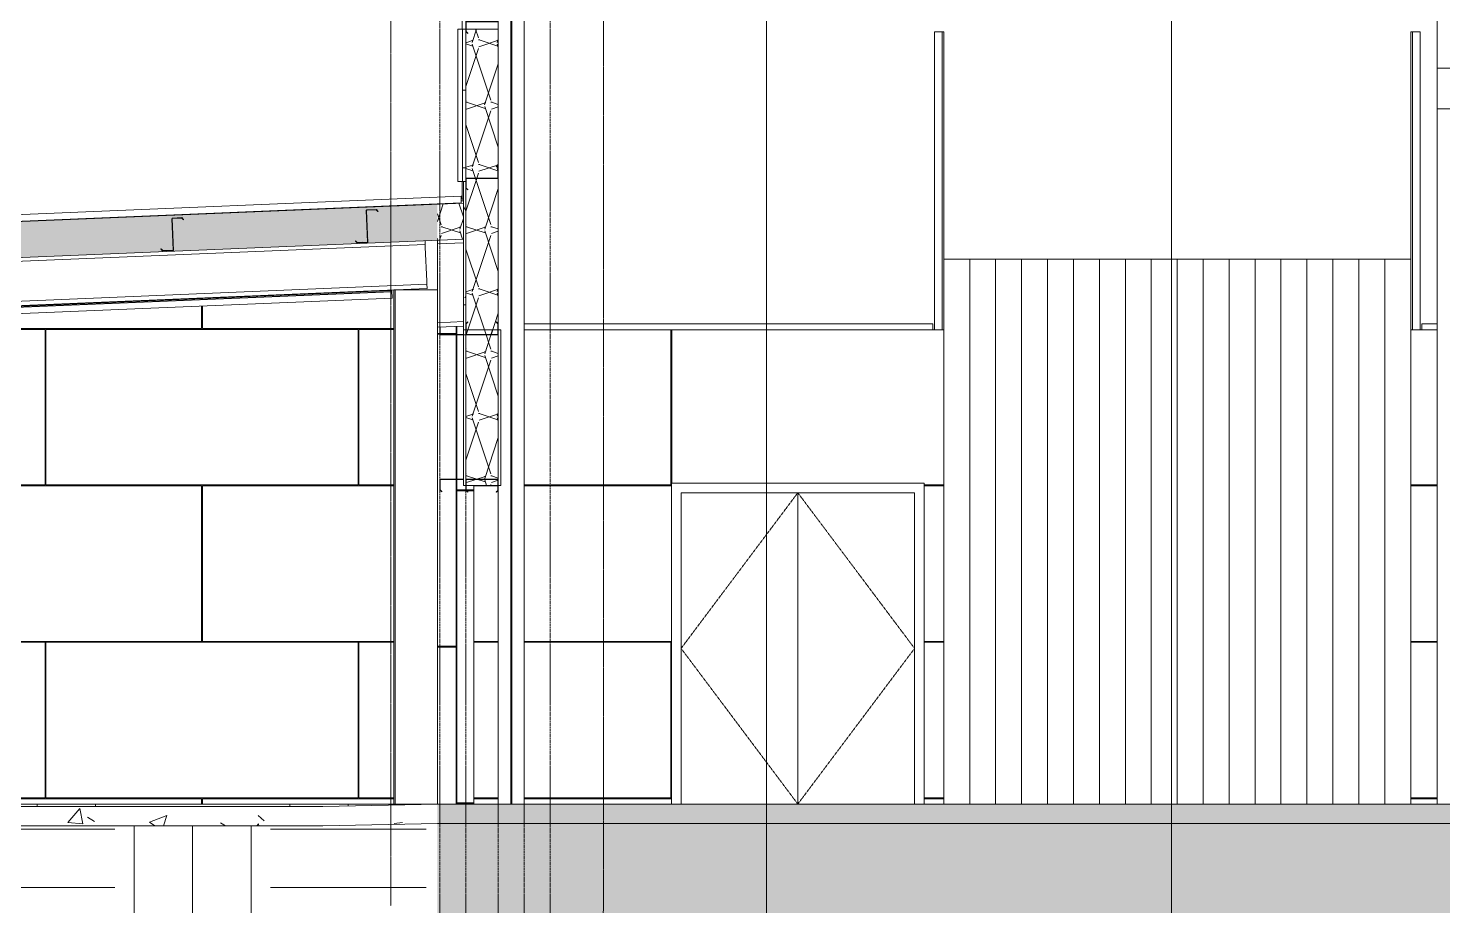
# Model space of a CAD drawing. Header units: inches. Extents: x 21386 to 98546, y -290 to 853.
# Drawn here: x 22646.5 to 23082.6, y -31.4 to 239.3 of the extents above; entities that cross this region are included whole.
import ezdxf

# ---------------------------------------------------------------- set-up
doc = ezdxf.new("R2010")
doc.units = ezdxf.units.IN
doc.header["$MEASUREMENT"] = 0
for name, pattern in [('Dash 1_16_', [0.125, 0.0625, -0.0625]), ('Dash Dot 3_16_', [0.3125, 0.1875, -0.0625, 0, -0.0625]), ('Grid Line 1_2_', [0.875, 0.5, -0.125, 0.125, -0.125]), ('Hidden 1_8_', [0.1875, 0.125, -0.0625])]:
    doc.linetypes.add(name, pattern=pattern)
for name, color, linetype, lineweight in [('A-ANNO-SYMB', 150, 'Continuous', 9), ('A-CLNG', 13, 'Continuous', 13), ('A-CLNG-PATT', 13, 'Continuous', 25), ('A-DOOR', 31, 'Continuous', 13), ('A-DOOR-FRAM', 31, 'Continuous', 9), ('A-FLOR', 192, 'Continuous', 13), ('A-FLOR-LEVL', 51, 'Continuous', 9), ('A-FLOR-PATT', 8, 'Continuous', 25), ('A-ROOF', 132, 'Continuous', 13), ('A-WALL', 113, 'Continuous', 13), ('A-WALL-PATT', 111, 'Continuous', 25), ('C-TOPO', 7, 'Continuous', 13), ('G-ANNO-SYMB', 111, 'Continuous', 9), ('I-WALL', 2, 'Continuous', 13), ('S-BEAM', 12, 'Continuous', 13), ('S-COLS', 52, 'Continuous', 13), ('S-GRID', 1, 'Continuous', 9)]:
    doc.layers.add(name, color=color, linetype=linetype, lineweight=lineweight)
pattern_1 = [(50, (22097.104, 100.19), (55.0854, -4.81984), [5.76, -63.36]), (355, (22097.104, 100.19), (-10.6557, 57.7685), [4.608, -50.688]), (100.451, (22101.695, 99.787), (44.4295, 52.94866), [4.895, -53.848]), (46.184, (22097.104, 115.55), (81.9644, -12.7121), [8.64, -95.04]), (96.636, (22103.935, 114.49), (71.7815, 74.8124), [7.343, -80.772]), (351.184, (22097.1, 115.55), (71.782, 74.8124), [6.912, -76.032]), (21, (22104.784, 111.71), (45.84207, -30.92146), [5.76, -63.36]), (326, (22104.784, 111.71), (18.6871, 55.6915), [4.608, -50.688]), (71.451, (22108.605, 109.13), (64.5289, 24.7701), [4.895, -53.848]), (37.5, (22097.104, 100.189), (0.93389, 25.56682), [2.534, -47.539, 2.534, -48.922, -50.88]), (37.5, (22097.104, 100.189), (0.93389, 25.56682), [-101.53, 2.534, -48.346]), (7.5, (22097.104, 100.19), (20.20404, 30.2913), [2.534, -26.803, 2.534, -46.387, -19.392]), (7.5, (22097.104, 100.19), (20.20404, 30.2913), [-78.259, 2.534, -16.858]), (327.5, (22079.978, 100.19), (40.99778, -1.7324), [2.534, -16.666, 2.534, -57.37, -79.488]), (327.5, (22079.978, 100.19), (40.99778, -1.7324), [-79.104, 2.534, -76.954]), (317.5, (22072.298, 100.19), (44.78888, 7.68784), [2.534, -22.426, 2.534, -37.248, -56.448]), (317.5, (22072.298, 100.19), (44.78888, 7.68784), [-64.742, 2.534, -53.914])]
pattern_2 = [(45, (22097.104, 100.19), (-19.007, 19.007), []), (45, (22097.104, 128.99), (-19.007, 19.007), [])]
pattern_3 = [(0, (22097.104, 100.19), (48, 48), [48, -48]), (0, (22097.104, 118.19), (48, 48), [48, -48]), (0, (22097.104, 136.19), (48, 48), [48, -48]), (90, (22103.104, 142.19), (-48, 48), [48, -48]), (90, (22121.104, 142.19), (-48, 48), [48, -48]), (90, (22139.104, 142.19), (-48, 48), [48, -48])]
pattern_4 = [(161.57, (22098.064, 101.149), (-7.680224, -0.00098), [0, -54.643, 6.067, 0]), (18.43, (22096.144, 101.149), (-7.680224, 0.00098), [0, -54.643, 6.067, 0]), (108.43, (22098.064, 101.149), (3.838295, -19.201365), [18.211, -42.499]), (71.57, (22096.144, 101.149), (3.838295, 19.201365), [18.211, -42.499])]

# ---------------------------------------------------------------- blocks, each defined once
blk = doc.blocks.new('Struct_Xcel_Sports Complex_rvt-1-Building Section - East_West looking North')
at = {"layer": 'A-FLOR-PATT', "lineweight": 9}
h = blk.add_hatch(dxfattribs=at)
h.set_pattern_fill('FP_15', color=256, style=0, pattern_type=2)
h.set_pattern_definition(pattern_1)
h.paths.add_polyline_path([(22638.66, -6.76), (22737.3, -6.76), (22772.64, -6), (22772.64, -0.02), (22737.3, -0.76), (22638.66, -0.76), (22602.28, 0), (22066.14, 0), (22066.14, -6), (22602.28, -6)], flags=0)
h = blk.add_hatch(dxfattribs=at)
h.set_pattern_fill('FP_15', color=256, style=0, pattern_type=2)
h.set_pattern_definition(pattern_1)
h.paths.add_polyline_path([(22772.64, -6), (26273.39, -6), (26273.39, 0), (22772.64, 0), (22772.64, -1.69)], flags=0)
at = {"layer": 'A-FLOR', "color": 7}
for p, q in [((22638.66, -0.76), (22737.3, -0.76)), ((22737.3, -0.76), (22772.64, -0.02)), ((26273.39, 0), (22772.64, 0)), ((22638.66, -6.76), (22737.3, -6.76)), ((22737.3, -6.76), (22772.64, -6.02)), ((26273.39, -6), (22772.64, -6))]:
    blk.add_line(p, q, dxfattribs=at)
at = {"layer": 'A-FLOR', "color": 8, "lineweight": 9}
blk.add_line((22772.64, -6.02), (22772.64, -6), dxfattribs=at)
blk = doc.blocks.new('W-Wide Flange - 2_-3_ deep-1401636-Building Section - East_West looking North')
at = {"layer": 'S-BEAM', "color": 8, "lineweight": 9}
for p, q in [((22772.64, 173.87), (22772.64, 172.76)), ((22772.64, 172.76), (22780.64, 173.1)), ((22772.64, 171.87), (22772.64, 149.35)), ((22772.64, 148.46), (22780.64, 148.79)), ((22772.64, 148.46), (22772.64, 147.1)), ((22772.64, 147.1), (22780.64, 147.43))]:
    blk.add_line(p, q, dxfattribs=at)
at = {"layer": 'S-BEAM', "color": 8, "lineweight": 9, "flags": 128}
for points in [[(22772.64, 172.76), (22772.64, 172.74), (22772.64, 172.67), (22772.64, 172.57), (22772.64, 172.43), (22772.64, 172.26), (22772.64, 172.07), (22772.64, 171.87)], [(22772.64, 149.35), (22772.64, 149.15), (22772.64, 148.97), (22772.64, 148.8), (22772.64, 148.66), (22772.64, 148.55), (22772.64, 148.48), (22772.64, 148.46)]]:
    blk.add_lwpolyline(points, dxfattribs=at)
blk = doc.blocks.new('Girt_C - 10_D-1401750-Building Section - East_West looking North')
at = {"layer": 'S-BEAM', "lineweight": 9}
h = blk.add_hatch(dxfattribs=at)
h.set_pattern_fill('FP_1', color=8, style=0, pattern_type=2)
h.set_pattern_definition(pattern_2)
h.paths.add_polyline_path([(22781.97, 96.2), (22782.04, 96.28), (22781.5, 96.73), (22781.5, 100), (22781.39, 99.99), (22781.39, 96.68)], flags=0)
h.paths.add_polyline_path([(22790.82, 96.2), (22791.39, 96.68), (22791.39, 99.99), (22791.28, 100), (22791.28, 96.73), (22790.75, 96.28)], flags=0)
h.paths.add_polyline_path([(22784.52, 100.07), (22791.2, 100.07), (22791.2, 100.18), (22781.58, 100.18), (22781.58, 100.07)], flags=0)
at = {"layer": 'S-BEAM', "color": 7}
for p, q in [((22781.39, 99.99), (22781.39, 96.68)), ((22781.39, 96.68), (22781.97, 96.2)), ((22781.5, 96.73), (22781.5, 100)), ((22781.5, 96.73), (22782.04, 96.28)), ((22791.2, 100.18), (22781.58, 100.18)), ((22781.58, 100.07), (22791.2, 100.07)), ((22781.97, 96.2), (22782.04, 96.28)), ((22791.28, 96.73), (22790.75, 96.28)), ((22790.75, 96.28), (22790.82, 96.2)), ((22791.39, 96.68), (22790.82, 96.2)), ((22791.28, 100), (22791.28, 96.73)), ((22791.39, 96.68), (22791.39, 99.99))]:
    blk.add_line(p, q, dxfattribs=at)
for centre, radius, start, end in [((22781.58, 99.99), 0.188, 90, 180), ((22781.58, 99.99), 0.0782, 90, 176.9576), ((22791.2, 99.99), 0.188, 0, 90), ((22791.2, 99.99), 0.0782, 2.1227, 90)]:
    blk.add_arc(centre, radius, start, end, dxfattribs=at)
blk = doc.blocks.new('W-Wide Flange - 1_-5_-1401438-Building Section - East_West looking North')
at = {"layer": 'S-BEAM', "color": 8, "lineweight": 9}
for p, q in [((22602.27, 165.66), (22768.86, 172.6)), ((22768.82, 173.71), (22768.86, 172.6)), ((22768.86, 172.6), (22768.9, 171.72)), ((22768.9, 171.72), (22769.34, 161.22)), ((22602.27, 153.37), (22769.38, 160.34)), ((22602.27, 152.01), (22769.43, 158.98)), ((22769.34, 161.22), (22769.38, 160.34)), ((22769.38, 160.34), (22769.43, 158.98))]:
    blk.add_line(p, q, dxfattribs=at)
blk = doc.blocks.new('Girt_Z - 10_D-1390501-Building Section - East_West looking North')
at = {"layer": 'S-BEAM', "lineweight": 9}
h = blk.add_hatch(dxfattribs=at)
h.set_pattern_fill('FP_1', color=8, style=0, pattern_type=2)
h.set_pattern_definition(pattern_2)
h.paths.add_polyline_path([(22747.83, 173.09), (22751.21, 173.23), (22751.02, 173.33), (22747.88, 173.2), (22747.41, 173.72), (22747.33, 173.64)], flags=0)
h.paths.add_polyline_path([(22751.21, 173.23), (22750.8, 183.03), (22750.69, 183.03), (22751.09, 173.41)], flags=0)
h.paths.add_polyline_path([(22754.23, 182.72), (22754.31, 182.79), (22753.8, 183.35), (22750.87, 183.22), (22750.87, 183.12), (22753.76, 183.24)], flags=0)
at = {"layer": 'S-BEAM', "color": 7}
for p, q in [((22753.8, 183.35), (22750.87, 183.22)), ((22750.87, 183.12), (22753.76, 183.24)), ((22753.76, 183.24), (22754.23, 182.72)), ((22753.8, 183.35), (22754.31, 182.79)), ((22750.69, 183.03), (22751.09, 173.41)), ((22751.21, 173.23), (22750.8, 183.03)), ((22754.23, 182.72), (22754.31, 182.79)), ((22747.41, 173.72), (22747.33, 173.64)), ((22747.33, 173.64), (22747.83, 173.09)), ((22747.88, 173.2), (22747.41, 173.72)), ((22747.83, 173.09), (22751.21, 173.23)), ((22751.02, 173.33), (22747.88, 173.2))]:
    blk.add_line(p, q, dxfattribs=at)
for centre, radius, start, end in [((22750.87, 183.04), 0.187, 92.3859, 182.3859), ((22750.87, 183.04), 0.0782, 94.5087, 182.3859), ((22751.01, 173.41), 0.0782, 275.4283, 2.3859)]:
    blk.add_arc(centre, radius, start, end, dxfattribs=at)
blk = doc.blocks.new('Girt_Z - 10_D-V15-Building Section - East_West looking North')
at = {"layer": 'S-BEAM', "color": 7}
for p, q in [((22690.74, 180.53), (22691.14, 170.92)), ((22691.26, 170.73), (22690.85, 180.54)), ((22693.85, 180.85), (22690.92, 180.73)), ((22690.92, 180.62), (22693.81, 180.74)), ((22693.81, 180.74), (22694.28, 180.22)), ((22693.85, 180.85), (22694.36, 180.3)), ((22694.28, 180.22), (22694.36, 180.3)), ((22687.46, 171.22), (22687.38, 171.15)), ((22687.38, 171.15), (22687.89, 170.59)), ((22687.93, 170.7), (22687.46, 171.22)), ((22687.89, 170.59), (22691.26, 170.73)), ((22691.07, 170.83), (22687.93, 170.7))]:
    blk.add_line(p, q, dxfattribs=at)
for centre, radius, start, end in [((22690.93, 180.54), 0.187, 92.3859, 182.3859), ((22690.93, 180.54), 0.0782, 94.5087, 182.3859), ((22691.06, 170.91), 0.0782, 275.4283, 2.3859)]:
    blk.add_arc(centre, radius, start, end, dxfattribs=at)
blk = doc.blocks.new('Double-Flush - 72_ x 96_-983185-Building Section - East_West looking North')
at = {"layer": 'A-DOOR', "color": 8, "linetype": 'Dash 1_16_', "lineweight": 9}
for p, q in [((22847.77, 48), (22883.77, 96)), ((22883.77, 96), (22919.77, 48)), ((22883.77, 0), (22847.77, 48)), ((22883.77, 0), (22919.77, 48))]:
    blk.add_line(p, q, dxfattribs=at)
at = {"layer": 'A-DOOR', "color": 8, "lineweight": 9}
for p, q in [((22883.77, 0), (22883.77, 96)), ((22883.77, 96), (22883.77, 0))]:
    blk.add_line(p, q, dxfattribs=at)
at = {"layer": 'A-DOOR-FRAM', "color": 8}
for p, q in [((22922.77, 99), (22844.77, 99)), ((22844.77, 99), (22844.77, 0)), ((22847.77, 0), (22847.77, 96)), ((22847.77, 96), (22919.77, 96)), ((22919.77, 96), (22919.77, 0)), ((22922.77, 0), (22922.77, 99))]:
    blk.add_line(p, q, dxfattribs=at)
blk = doc.blocks.new('overhead door - one-983186-Building Section - East_West looking North')
at = {"layer": 'A-DOOR', "lineweight": 9}
h = blk.add_hatch(dxfattribs=at)
h.set_pattern_fill('FP_13', color=8, style=0, pattern_type=2)
h.set_pattern_definition([(90, (23000.765, 0), (-8, 5e-16), [])])
h.paths.add_polyline_path([(23072.77, 0), (23072.77, 168), (22928.77, 168), (22928.77, 0), (23065.26, 0)], flags=0)
at = {"layer": 'A-DOOR', "color": 8, "lineweight": 9}
for p, q in [((22928.77, 168), (22928.77, 0)), ((23072.77, 168), (22928.77, 168)), ((23072.77, 0), (23072.77, 168))]:
    blk.add_line(p, q, dxfattribs=at)
blk = doc.blocks.new('columns and girder2 - one-V31-Building Section - East_West looking North')
at = {"layer": 'S-BEAM', "lineweight": 9}
h = blk.add_hatch(dxfattribs=at)
h.set_pattern_fill('FP_1', color=8, style=0, pattern_type=2)
h.set_pattern_definition(pattern_2)
h.paths.add_polyline_path([(23086.52, 226.93), (23086.52, 383.85), (23085.27, 383.85), (23085.27, 226.93)], flags=0)
h = blk.add_hatch(dxfattribs=at)
h.set_pattern_fill('FP_1', color=8, style=0, pattern_type=2)
h.set_pattern_definition(pattern_2)
h.paths.add_polyline_path([(23080.89, 214.37), (23090.89, 214.37), (23090.89, 226.93), (23080.89, 226.93)], flags=0)
at = {"layer": 'S-BEAM', "color": 7}
for p, q in [((23080.89, 383.85), (23080.89, 385.35)), ((23080.89, 385.35), (23090.89, 385.35)), ((23080.89, 383.85), (23090.89, 383.85)), ((23085.27, 226.93), (23085.27, 383.85)), ((23085.27, 383.85), (23086.52, 383.85)), ((23086.52, 383.85), (23086.52, 226.93)), ((23090.89, 385.35), (23090.89, 383.85)), ((23081.89, 333.23), (23081.89, 334.23)), ((23081.89, 334.23), (23089.89, 334.23)), ((23081.89, 333.23), (23089.89, 333.23)), ((23089.89, 334.23), (23089.89, 333.23)), ((23080.89, 226.93), (23080.89, 214.37)), ((23080.89, 226.93), (23090.89, 226.93)), ((23085.27, 226.93), (23086.52, 226.93)), ((23090.89, 214.37), (23090.89, 226.93)), ((23080.89, 214.37), (23090.89, 214.37))]:
    blk.add_line(p, q, dxfattribs=at)
at = {"layer": 'S-BEAM', "color": 8, "lineweight": 9}
for p, q in [((23080.89, 226.93), (23080.89, 383.85)), ((23090.89, 226.93), (23090.89, 383.85)), ((23080.89, 0), (23080.89, 214.37)), ((23090.89, 214.37), (23090.89, 1))]:
    blk.add_line(p, q, dxfattribs=at)
blk = doc.blocks.new('W-Wide Flange-Column - B1_G-1528735-Building Section - East_West looking North')
at = {"layer": 'S-COLS', "color": 8, "linetype": 'Hidden 1_8_', "lineweight": 9}
for p, q in [((22795.23, 0), (22795.23, 385.02)), ((22795.55, 385.02), (22795.55, 0))]:
    blk.add_line(p, q, dxfattribs=at)
blk = doc.blocks.new('Girt_Z - 8_D-1790251-Building Section - East_West looking North')
at = {"layer": 'S-BEAM', "color": 8, "lineweight": 9}
for p, q in [((22780.64, 100.18), (22773.39, 100.18)), ((22773.39, 100.18), (22773.39, 96.8)), ((22773.39, 96.8), (22773.96, 96.32)), ((22773.5, 96.86), (22773.5, 100)), ((22774.04, 96.41), (22773.5, 96.86)), ((22773.58, 100.07), (22780.64, 100.07)), ((22773.96, 96.32), (22774.04, 96.41))]:
    blk.add_line(p, q, dxfattribs=at)
blk.add_arc((22773.58, 99.99), 0.0782, 90, 176.9576, dxfattribs=at)
blk = doc.blocks.new('Girt_Z - 10_D-1732869-Building Section - East_West looking North')
at = {"layer": 'S-BEAM', "color": 8, "lineweight": 9}
for p, q in [((22799.39, 148.06), (22925.38, 148.06)), ((22925.38, 148.06), (22925.38, 146.25))]:
    blk.add_line(p, q, dxfattribs=at)
blk = doc.blocks.new('Girt_C - 10_D-1401751-Building Section - East_West looking North')
at = {"layer": 'S-BEAM', "color": 7}
for p, q in [((22781.39, 148.19), (22781.97, 148.67)), ((22781.5, 148.14), (22782.04, 148.59)), ((22781.97, 148.67), (22782.04, 148.59)), ((22790.75, 148.59), (22790.82, 148.67)), ((22791.28, 148.14), (22790.75, 148.59)), ((22791.39, 148.19), (22790.82, 148.67)), ((22781.39, 144.88), (22781.39, 148.19)), ((22781.5, 148.14), (22781.5, 144.87)), ((22781.58, 144.8), (22791.2, 144.8)), ((22791.2, 144.69), (22781.58, 144.69)), ((22791.28, 144.87), (22791.28, 148.14)), ((22791.39, 148.19), (22791.39, 144.88))]:
    blk.add_line(p, q, dxfattribs=at)
for centre, radius, start, end in [((22781.58, 144.88), 0.188, 180, 270), ((22781.58, 144.88), 0.0782, 183.0424, 270), ((22791.2, 144.88), 0.188, 270, 0), ((22791.2, 144.88), 0.0782, 270, 357.8773)]:
    blk.add_arc(centre, radius, start, end, dxfattribs=at)
blk = doc.blocks.new('Girt_Z - 10_D-1255199-Building Section - East_West looking North')
at = {"layer": 'S-BEAM', "color": 7}
for p, q in [((22790.74, 196.71), (22790.81, 196.79)), ((22791.28, 196.26), (22790.74, 196.71)), ((22790.81, 196.79), (22791.39, 196.31)), ((22791.39, 196.31), (22791.39, 192.94)), ((22781.39, 189.92), (22781.39, 192.86)), ((22781.5, 192.86), (22781.5, 189.97)), ((22781.58, 193.05), (22791.2, 193.05)), ((22791.39, 192.94), (22781.58, 192.94)), ((22791.28, 193.12), (22791.28, 196.26)), ((22781.39, 189.92), (22781.96, 189.44)), ((22781.5, 189.97), (22782.03, 189.52)), ((22782.03, 189.52), (22781.96, 189.44))]:
    blk.add_line(p, q, dxfattribs=at)
for centre, radius, start, end in [((22781.58, 192.86), 0.188, 90, 180), ((22781.58, 192.86), 0.0782, 90, 177.8773), ((22791.2, 193.13), 0.0782, 270, 356.9576)]:
    blk.add_arc(centre, radius, start, end, dxfattribs=at)
blk = doc.blocks.new('Girt_Z - 10_D-1254871-Building Section - East_West looking North')
at = {"layer": 'S-BEAM', "color": 7}
for p, q in [((22790.75, 244.96), (22790.82, 245.04)), ((22791.28, 244.51), (22790.75, 244.96)), ((22790.82, 245.04), (22791.39, 244.56)), ((22791.28, 241.37), (22791.28, 244.51)), ((22791.39, 244.56), (22791.39, 241.19)), ((22781.39, 238.17), (22781.39, 241.11)), ((22781.5, 241.11), (22781.5, 238.22)), ((22781.58, 241.3), (22791.2, 241.3)), ((22791.39, 241.19), (22781.58, 241.19)), ((22781.39, 238.17), (22781.96, 237.69)), ((22781.5, 238.22), (22782.04, 237.77)), ((22782.04, 237.77), (22781.96, 237.69))]:
    blk.add_line(p, q, dxfattribs=at)
for centre, radius, start, end in [((22781.58, 241.11), 0.188, 90, 180), ((22781.58, 241.11), 0.0782, 90, 177.8773), ((22791.2, 241.38), 0.0782, 270, 356.9576)]:
    blk.add_arc(centre, radius, start, end, dxfattribs=at)
blk = doc.blocks.new('C-Channel-Column - C10X25-1732793-Building Section - East_West looking North')
at = {"layer": 'S-COLS', "color": 8, "linetype": 'Hidden 1_8_', "lineweight": 9}
blk.add_line((22928.24, 238.17), (22928.24, 146.25), dxfattribs=at)
blk = doc.blocks.new('C-Channel-Column - C10X25-1732806-Building Section - East_West looking North')
at = {"layer": 'S-COLS', "color": 8, "linetype": 'Hidden 1_8_', "lineweight": 9}
blk.add_line((23073.29, 238.17), (23073.29, 146.24), dxfattribs=at)
blk = doc.blocks.new('L-Angle - L2-1_2X1-1_2X3_16-1401102-Building Section - East_West looking North')
at = {"layer": 'S-BEAM', "color": 8, "lineweight": 9}
for p, q in [((22602.27, 151.82), (22758.54, 158.34)), ((22758.54, 158.52), (22758.54, 158.34)), ((22758.54, 158.34), (22758.55, 158.15)), ((22758.55, 158.15), (22758.63, 156.21)), ((22602.27, 149.51), (22758.64, 156.02)), ((22602.27, 149.51), (22758.64, 156.02)), ((22758.63, 156.21), (22758.64, 156.02)), ((22559.63, 150.05), (22597.4, 151.62)), ((22559.63, 150.05), (22559.63, 150.23)), ((22559.64, 149.86), (22559.63, 150.05)), ((22559.72, 147.92), (22559.64, 149.86)), ((22559.73, 147.74), (22597.4, 149.31)), ((22559.73, 147.74), (22597.4, 149.31)), ((22559.73, 147.74), (22559.72, 147.92))]:
    blk.add_line(p, q, dxfattribs=at)
at = {"layer": 'S-BEAM', "color": 8, "linetype": 'Hidden 1_8_', "lineweight": 9}
for p, q in [((22602.27, 151.51), (22758.56, 158.02)), ((22559.65, 149.74), (22597.4, 151.31))]:
    blk.add_line(p, q, dxfattribs=at)
blk = doc.blocks.new('Girt_Z - 10_D-1732871-Building Section - East_West looking North')
at = {"layer": 'S-BEAM', "color": 8, "lineweight": 9}
for p, q in [((23076.16, 146.25), (23076.16, 148.06)), ((23076.16, 148.06), (23080.89, 148.06))]:
    blk.add_line(p, q, dxfattribs=at)
blk = doc.blocks.new('Girt_Z - 8_D-1790350-Building Section - East_West looking North')
at = {"layer": 'S-BEAM', "color": 8, "lineweight": 9}
for p, q in [((22773.39, 147.13), (22773.39, 144.88)), ((22773.5, 144.87), (22773.5, 147.14)), ((22780.64, 144.8), (22773.58, 144.8)), ((22773.58, 144.69), (22780.64, 144.69))]:
    blk.add_line(p, q, dxfattribs=at)
for radius, start in [(0.188, 180), (0.0782, 182.1227)]:
    blk.add_arc((22773.58, 144.88), radius, start, 270, dxfattribs=at)

msp = doc.modelspace()

# ---------------------------------------------------------------- hatches: boundary and pattern name
at = {"layer": 'A-CLNG-PATT', "lineweight": 9}
h = msp.add_hatch(dxfattribs=at)
h.set_pattern_fill('FP_5', color=8, style=0, pattern_type=2)
h.set_pattern_definition(pattern_4)
h.paths.add_polyline_path([(22061.62, 144.24), (22772.64, 173.87), (22772.64, 185), (22061.62, 155.38), (22061.62, 154.56)], flags=0)
h = msp.add_hatch(dxfattribs=at)
h.set_pattern_fill('FP_5', color=8, style=0, pattern_type=2)
h.set_pattern_definition(pattern_4)
h.paths.add_polyline_path([(22772.64, 173.87), (22780.64, 174.2), (22780.64, 185.34), (22772.64, 185), (22772.64, 174.09)], flags=0)
at = {"layer": 'A-WALL-PATT', "lineweight": 9}
h = msp.add_hatch(dxfattribs=at)
h.set_pattern_fill('FP_6', color=8, style=0, pattern_type=2)
h.set_pattern_definition([(0, (22097.104, 100.19), (0, 24), []), (90, (22097.104, 100.19), (-24, 1e-15), [])])
h.paths.add_polyline_path([(22780.39, 192), (22781.39, 192), (22781.39, 238.94), (22780.39, 238.94), (22780.39, 193.62)], flags=0)
h = msp.add_hatch(dxfattribs=at)
h.set_pattern_fill('FP_5', color=8, style=0, pattern_type=2)
h.set_pattern_definition(pattern_4)
h.paths.add_polyline_path([(22791.39, 192), (22791.39, 238.94), (22781.39, 238.94), (22781.39, 192), (22784.52, 192)], flags=0)
h = msp.add_hatch(dxfattribs=at)
h.set_pattern_fill('FP_4', color=8, style=0, pattern_type=2)
h.set_pattern_definition([(0, (22097.104, 100.189), (30.72, 7.68), [2.534, -20.506, 2.534, -20.506, -122.88]), (0, (22097.104, 100.189), (30.72, 7.68), [-46.08, 2.534, -43.546, 2.534, -20.506, -53.76]), (0, (22097.104, 100.189), (30.72, 7.68), [-115.2, 2.534, -12.826, 2.534, -35.866]), (120, (22108.624, 104.029), (-22.011075, 22.7643), [2.534, -20.506, 2.534, -20.506, -122.88]), (120, (22108.624, 104.029), (-22.011075, 22.7643), [-46.08, 2.534, -43.546, 2.534, -20.506, -53.76]), (120, (22108.624, 104.029), (-22.011075, 22.7643), [-115.2, 2.534, -12.826, 2.534, -35.866]), (240, (22112.464, 119.389), (-8.708925, -30.4443), [2.534, -20.506, 2.534, -20.506, -122.88]), (240, (22112.464, 119.389), (-8.708925, -30.4443), [-46.08, 2.534, -43.546, 2.534, -20.506, -53.76]), (240, (22112.464, 119.389), (-8.708925, -30.4443), [-115.2, 2.534, -12.826, 2.534, -35.866])])
h.paths.add_polyline_path([(22781.39, 144.75), (22781.39, 192), (22780.64, 192), (22780.64, 144.75)], flags=0)
h = msp.add_hatch(dxfattribs=at)
h.set_pattern_fill('FP_5', color=8, style=0, pattern_type=2)
h.set_pattern_definition(pattern_4)
h.paths.add_polyline_path([(22791.39, 144.75), (22791.39, 192), (22781.39, 192), (22781.39, 144.75), (22784.52, 144.75)], flags=0)
h = msp.add_hatch(dxfattribs=at)
h.set_pattern_fill('FP_12', color=8, style=0, pattern_type=2)
h.set_pattern_definition([(90, (22458.51, 98.25), (-193, -193), [48, -145]), (180, (22458.51, 98.25), (-2e-14, -193), [96.25, -96.75]), (270, (22362.26, 146.25), (-193, -193), [48, -145]), (180, (22458.51, 146.25), (-2e-14, -193), [96.25, -96.75]), (270, (22362.01, 146.25), (-193, -193), [48, -145]), (180, (22362.01, 146.25), (-2e-14, -193), [96.25, -96.75]), (90, (22265.76, 98.25), (-193, -193), [48, -145]), (180, (22362.01, 98.25), (-2e-14, -193), [96.25, -96.75]), (90, (22410.51, 146.5), (-193, -193), [48, -145]), (180, (22458.76, 146.5), (-2e-14, -193), [48.25, -144.75]), (180, (22458.76, 194.5), (-2e-14, -193), [48.25, -144.75]), (90, (22314.01, 146.5), (-193, -193), [48, -145]), (180, (22410.26, 146.5), (-2e-14, -193), [96.25, -96.75]), (270, (22410.26, 194.5), (-193, -193), [48, -145]), (180, (22410.26, 194.5), (-2e-14, -193), [96.25, -96.75]), (180, (22313.76, 146.5), (-2e-14, -193), [48, -145]), (270, (22313.76, 194.5), (-193, -193), [48, -145]), (180, (22313.76, 194.5), (-2e-14, -193), [48, -145]), (90, (22458.51, 194.75), (-193, -193), [48, -145]), (180, (22458.51, 194.75), (-2e-14, -193), [96.25, -96.75]), (270, (22362.26, 242.75), (-193, -193), [48, -145]), (180, (22458.51, 242.75), (-2e-14, -193), [96.25, -96.75]), (270, (22362.01, 242.75), (-193, -193), [48, -145]), (180, (22362.01, 242.75), (-2e-14, -193), [96.25, -96.75]), (270, (22265.76, 242.75), (-193, -193), [48, -145]), (180, (22362.01, 194.75), (-2e-14, -193), [96.25, -96.75]), (90, (22410.51, 243), (-193, -193), [48, -145]), (180, (22458.76, 243), (-2e-14, -193), [48.25, -144.75]), (180, (22458.76, 291), (-2e-14, -193), [48.25, -144.75]), (90, (22314.01, 243), (-193, -193), [48, -145]), (180, (22410.26, 243), (-2e-14, -193), [96.25, -96.75]), (270, (22410.26, 291), (-193, -193), [48, -145]), (180, (22410.26, 291), (-2e-14, -193), [96.25, -96.75]), (180, (22313.76, 243), (-2e-14, -193), [48, -145]), (270, (22313.76, 291), (-193, -193), [48, -145]), (180, (22313.76, 291), (-2e-14, -193), [48, -145])])
h.paths.add_polyline_path([(22559.14, 0), (22597.4, 0), (22597.4, 149.31), (22559.73, 147.79), (22559.63, 150.23), (22555.27, 150.05), (22555.33, 149.88), (22559.14, 149.88), (22559.14, 37.37)], flags=0)
h.paths.add_polyline_path([(22759.14, 158.55), (22772.64, 158.55), (22772.64, 173.87), (22768.82, 173.71), (22769.35, 158.97), (22759.57, 158.57)], flags=0)
h.paths.add_polyline_path([(22714.34, 0), (22759.14, 0), (22759.14, 158.55), (22758.54, 158.47), (22758.63, 156.02), (22602.27, 149.51), (22602.28, 0), (22710.65, 0)], flags=0)
h.paths.add_polyline_path([(22555.27, 175.95), (22772.64, 185), (22772.64, 185.13), (22555.27, 176.08)], flags=0)
h = msp.add_hatch(dxfattribs=at)
h.set_pattern_fill('FP_8', color=8, style=0, pattern_type=2)
h.set_pattern_definition([(0, (22778.51, 0.25), (-193, 193), [48, -145]), (90, (22778.51, 0.25), (-193, 1e-14), [96.25, -96.75]), (180, (22826.51, 96.5), (-193, 193), [48, -145]), (90, (22826.51, 0.25), (-193, 1e-14), [96.25, -96.75]), (180, (22826.51, 96.75), (-193, 193), [48, -145]), (90, (22826.51, 96.75), (-193, 1e-14), [96.25, -96.75]), (0, (22778.51, 193), (-193, 193), [48, -145]), (90, (22778.51, 96.75), (-193, 1e-14), [96.25, -96.75]), (0, (22826.76, 48.25), (-193, 193), [48, -145]), (90, (22826.76, 0), (-193, 1e-14), [48.25, -144.75]), (90, (22874.76, 0), (-193, 1e-14), [48.25, -144.75]), (0, (22826.76, 144.75), (-193, 193), [48, -145]), (90, (22826.76, 48.5), (-193, 1e-14), [96.25, -96.75]), (180, (22874.76, 48.5), (-193, 193), [48, -145]), (90, (22874.76, 48.5), (-193, 1e-14), [96.25, -96.75]), (90, (22826.76, 145), (-193, 1e-14), [48, -145]), (180, (22874.76, 145), (-193, 193), [48, -145]), (90, (22874.76, 145), (-193, 1e-14), [48, -145]), (0, (22875.01, 0.25), (-193, 193), [48, -145]), (90, (22875.01, 0.25), (-193, 1e-14), [96.25, -96.75]), (180, (22923.01, 96.5), (-193, 193), [48, -145]), (90, (22923.01, 0.25), (-193, 1e-14), [96.25, -96.75]), (180, (22923.01, 96.75), (-193, 193), [48, -145]), (90, (22923.01, 96.75), (-193, 1e-14), [96.25, -96.75]), (180, (22923.01, 193), (-193, 193), [48, -145]), (90, (22875.01, 96.75), (-193, 1e-14), [96.25, -96.75]), (0, (22923.26, 48.25), (-193, 193), [48, -145]), (90, (22923.26, 0), (-193, 1e-14), [48.25, -144.75]), (90, (22971.26, 0), (-193, 1e-14), [48.25, -144.75]), (0, (22923.26, 144.75), (-193, 193), [48, -145]), (90, (22923.26, 48.5), (-193, 1e-14), [96.25, -96.75]), (180, (22971.26, 48.5), (-193, 193), [48, -145]), (90, (22971.26, 48.5), (-193, 1e-14), [96.25, -96.75]), (90, (22923.26, 145), (-193, 1e-14), [48, -145]), (180, (22971.26, 145), (-193, 193), [48, -145]), (90, (22971.26, 145), (-193, 1e-14), [48, -145])])
h.paths.add_polyline_path([(22773.39, 100.18), (22773.5, 100), (22773.58, 96.79), (22774.04, 96.41), (22773.96, 96.32), (22773.39, 96.86), (22773.39, 100)], flags=0)
h.paths.add_polyline_path([(22772.64, 0), (22783.89, 0), (22783.89, 98.25), (22781.5, 98.25), (22781.5, 96.73), (22782.04, 96.28), (22781.97, 96.2), (22781.39, 96.73), (22781.39, 98.25), (22780.64, 98.25), (22780.64, 100.07), (22773.5, 100.12), (22773.5, 100.18), (22780.64, 100.18), (22780.64, 144.69), (22773.58, 144.75), (22773.58, 144.8), (22780.64, 144.8), (22780.64, 147.43), (22773.5, 147.1), (22773.5, 144.87), (22773.39, 144.88), (22773.39, 147.13), (22772.64, 147.1), (22772.64, 37.37)], flags=0)
h.paths.add_polyline_path([(22772.64, 185), (22780.64, 185.34), (22780.64, 186), (22779.95, 186), (22779.95, 185.44), (22772.64, 185.13)], flags=0)
h = msp.add_hatch(dxfattribs=at)
h.set_pattern_fill('FP_5', color=8, style=0, pattern_type=2)
h.set_pattern_definition(pattern_4)
h.paths.add_polyline_path([(22784.52, 98.25), (22791.39, 98.25), (22791.39, 146.25), (22781.39, 146.25), (22781.39, 98.25)], flags=0)
h = msp.add_hatch(dxfattribs=at)
h.set_pattern_fill('FP_9', color=8, style=0, pattern_type=2)
h.set_pattern_definition([(90, (26077.26, 339.5), (-193, -193), [48, -145]), (180, (26077.26, 339.5), (-2e-14, -193), [96.25, -96.75]), (270, (25981.01, 387.5), (-193, -193), [48, -145]), (180, (26077.26, 387.5), (-2e-14, -193), [96.25, -96.75]), (270, (25980.76, 387.5), (-193, -193), [48, -145]), (180, (25980.76, 387.5), (-2e-14, -193), [96.25, -96.75]), (90, (25884.51, 339.5), (-193, -193), [48, -145]), (180, (25980.76, 339.5), (-2e-14, -193), [96.25, -96.75]), (90, (26029.26, 387.75), (-193, -193), [48, -145]), (180, (26077.51, 387.75), (-2e-14, -193), [48.25, -144.75]), (180, (26077.51, 435.75), (-2e-14, -193), [48.25, -144.75]), (90, (25932.76, 387.75), (-193, -193), [48, -145]), (180, (26029.01, 387.75), (-2e-14, -193), [96.25, -96.75]), (270, (26029.01, 435.75), (-193, -193), [48, -145]), (180, (26029.01, 435.75), (-2e-14, -193), [96.25, -96.75]), (180, (25932.51, 387.75), (-2e-14, -193), [48, -145]), (270, (25932.51, 435.75), (-193, -193), [48, -145]), (180, (25932.51, 435.75), (-2e-14, -193), [48, -145]), (90, (26077.26, 436), (-193, -193), [48, -145]), (180, (26077.26, 436), (-2e-14, -193), [96.25, -96.75]), (270, (25981.01, 484), (-193, -193), [48, -145]), (180, (26077.26, 484), (-2e-14, -193), [96.25, -96.75]), (270, (25980.76, 484), (-193, -193), [48, -145]), (180, (25980.76, 484), (-2e-14, -193), [96.25, -96.75]), (270, (25884.51, 484), (-193, -193), [48, -145]), (180, (25980.76, 436), (-2e-14, -193), [96.25, -96.75]), (90, (26029.26, 484.25), (-193, -193), [48, -145]), (180, (26077.51, 484.25), (-2e-14, -193), [48.25, -144.75]), (180, (26077.51, 532.25), (-2e-14, -193), [48.25, -144.75]), (90, (25932.76, 484.25), (-193, -193), [48, -145]), (180, (26029.01, 484.25), (-2e-14, -193), [96.25, -96.75]), (270, (26029.01, 532.25), (-193, -193), [48, -145]), (180, (26029.01, 532.25), (-2e-14, -193), [96.25, -96.75]), (180, (25932.51, 484.25), (-2e-14, -193), [48, -145]), (270, (25932.51, 532.25), (-193, -193), [48, -145]), (180, (25932.51, 532.25), (-2e-14, -193), [48, -145])])
h.paths.add_polyline_path([(24586.82, 0), (24594.86, 0), (24594.86, 1), (24817.89, 1), (24817.89, 5.88), (24713.39, 146.25), (24643.17, 146.25), (24538.39, 5.46), (24538.39, 1), (24583.42, 1), (24583.42, 0), (24586.31, 0)], flags=0)
h.paths.add_polyline_path([(22783.89, 0), (22791.39, 0), (22791.39, 96.68), (22790.82, 96.2), (22790.75, 96.28), (22791.28, 96.73), (22791.28, 98.25), (22783.89, 98.25), (22783.89, 0.11)], flags=0)
h.paths.add_polyline_path([(23072.77, 0), (23080.89, 0), (23080.89, 146.25), (23072.77, 146.25), (23072.77, 17.84)], flags=0)
h.paths.add_polyline_path([(22928.77, 0), (22928.77, 146.25), (22799.39, 146.25), (22799.39, 0), (22844.77, 0), (22844.77, 99), (22922.77, 99), (22922.77, 0)], flags=0)
h.paths.add_polyline_path([(25971.77, 1), (25975.89, 1), (25975.89, 146.25), (25696.39, 146.25), (25696.39, 1), (25929.77, 1), (25929.77, 99), (25971.77, 99), (25971.77, 72.49)], flags=0)
h.paths.add_polyline_path([(24827.89, 1), (25107.39, 1), (25107.39, 146.25), (24992.61, 146.25), (24992.61, 114), (24962.08, 113.93), (24961.57, 113.35), (24961.52, 113.28), (24960.68, 107.11), (24960.54, 104.58), (24960.53, 101.31), (24952.61, 101.31), (24952.64, 105.73), (24952.38, 109.05), (24951.54, 113.43), (24951.37, 113.58), (24951.05, 114), (24920.61, 114), (24920.61, 146.25), (24827.89, 146.25), (24827.89, 58.91)], flags=0)
h.paths.add_polyline_path([(25521.76, 1), (25686.39, 1), (25686.39, 146.25), (25658.17, 146.25), (25658.17, 114), (25627.65, 113.93), (25627.16, 113.11), (25627.01, 112.5), (25626.34, 108.24), (25626.11, 104.39), (25626.1, 101.31), (25618.17, 101.31), (25618.21, 105.73), (25617.95, 109.05), (25617.11, 113.3), (25616.6, 114), (25586.17, 114), (25586.17, 146.25), (25406.89, 146.25), (25406.89, 1)], flags=0)
h.paths.add_polyline_path([(25241.01, 1), (25396.89, 1), (25396.89, 146.25), (25117.39, 146.25), (25117.39, 1)], flags=0)
h.paths.add_polyline_path([(24398.79, 1), (24528.39, 1), (24528.39, 146.25), (24248.89, 146.25), (24248.89, 1), (24376.67, 1)], flags=0)
h.paths.add_polyline_path([(24118.05, 1), (24238.89, 1), (24238.89, 146.25), (23959.39, 146.25), (23959.39, 1)], flags=0)
h.paths.add_polyline_path([(23837.3, 1), (23949.39, 1), (23949.39, 146.25), (23669.89, 146.25), (23669.89, 1)], flags=0)
h.paths.add_polyline_path([(23659.89, 1), (23659.89, 5.96), (23555.45, 146.25), (23485.12, 146.25), (23380.39, 5.54), (23380.39, 1), (23605.87, 1)], flags=0)
h.paths.add_polyline_path([(23090.89, 1), (23370.39, 1), (23370.39, 146.25), (23090.89, 146.25), (23090.89, 17.84)], flags=0)
h.paths.add_polyline_path([(24538.39, 7.14), (24641.9, 146.25), (24538.39, 146.25), (24538.39, 49.2)], flags=0)
h.paths.add_polyline_path([(23380.39, 7.21), (23483.84, 146.25), (23380.39, 146.25), (23380.39, 10.33)], flags=0)
h.paths.add_polyline_path([(24817.89, 7.56), (24817.89, 146.25), (24714.67, 146.25), (24780.84, 57.33)], flags=0)
h.paths.add_polyline_path([(23659.89, 7.63), (23659.89, 146.25), (23556.72, 146.25), (23651.12, 19.41)], flags=0)
at = {"layer": 'C-TOPO', "lineweight": 9}
h = msp.add_hatch(dxfattribs=at)
h.set_pattern_fill('FP_2', color=8, style=0, pattern_type=2)
h.set_pattern_definition(pattern_3)
h.paths.add_polyline_path([(22746.21, -79.81), (22772.64, -79.81), (22772.64, -48), (22768.39, -48), (22768.39, -36), (22772.64, -36), (22772.64, -6.02), (22737.3, -6.76), (22637.92, -6.74), (22602.28, -6), (22066.14, -6), (22066.14, -36), (22071.14, -36), (22071.14, -48), (22053.14, -48), (22053.14, -36), (22056.14, -36), (22056.14, 0), (21983.24, 0), (21983.24, -79.81), (22737.3, -79.81)], flags=0)
h.paths.add_polyline_path([(22714.34, -0.74), (22738.03, -0.74), (22772.64, 0), (22602.28, 0), (22638.66, -0.74), (22710.65, -0.74)], flags=0)
h = msp.add_hatch(dxfattribs=at)
h.set_pattern_fill('FP_2', color=8, style=0, pattern_type=2)
h.set_pattern_definition(pattern_3)
h.paths.add_polyline_path([(24533.34, -79.81), (26363.98, -79.81), (26363.98, 0), (26283.39, 0), (26283.39, -36), (26326.39, -36), (26326.39, -60), (26206.39, -60), (26206.39, -36), (26273.39, -36), (26273.39, -6), (22772.64, -6), (22772.64, -36), (22837.39, -36), (22837.39, -60), (22772.64, -60), (22772.64, -79.81), (24526.02, -79.81)], flags=0)
h.paths.add_polyline_path([(23724.89, -60), (23604.89, -60), (23604.89, -36), (23724.89, -36)], flags=0)
h.paths.add_polyline_path([(25052.39, -60), (25052.39, -36), (25172.39, -36), (25172.39, -60)], flags=0)
h.paths.add_polyline_path([(23894.39, -60), (23894.39, -36), (24014.39, -36), (24014.39, -60), (23978.31, -60)], flags=0)
h.paths.add_polyline_path([(25341.89, -60), (25341.89, -36), (25461.89, -36), (25461.89, -60)], flags=0)
h.paths.add_polyline_path([(23315.39, -60), (23315.39, -36), (23435.39, -36), (23435.39, -60), (23324.21, -60)], flags=0)
h.paths.add_polyline_path([(25631.39, -60), (25631.39, -36), (25751.39, -36), (25751.39, -60)], flags=0)
h.paths.add_polyline_path([(24882.89, -60), (24762.89, -60), (24762.89, -36), (24882.89, -36)], flags=0)
h.paths.add_polyline_path([(25920.89, -60), (25920.89, -36), (26040.89, -36), (26040.89, -60)], flags=0)
h.paths.add_polyline_path([(24183.89, -60), (24183.89, -36), (24303.89, -36), (24303.89, -60)], flags=0)
h.paths.add_polyline_path([(24568.31, -60), (24473.39, -60), (24473.39, -36), (24593.39, -36), (24593.39, -60)], flags=0)
h.paths.add_polyline_path([(23135.45, -60), (23025.89, -60), (23025.89, -36), (23145.89, -36), (23145.89, -60)], flags=0)

# ---------------------------------------------------------------- linework, layer by layer
at = {"layer": 'A-ANNO-SYMB', "linetype": 'Dash Dot 3_16_'}
for p, q in [((22758.25, 381.86), (22758.25, -31.35)), ((22823.86, -31.35), (22823.86, 381.86))]:
    msp.add_line(p, q, dxfattribs=at)
msp.add_arc((22799.86, -31.35), 24, 270, 360, dxfattribs=at)
at = {"layer": 'A-CLNG', "color": 7}
for p, q in [((22061.62, 155.38), (22780.64, 185.34)), ((22780.64, 185.34), (22780.64, 174.2)), ((22780.64, 174.2), (22602.27, 166.77))]:
    msp.add_line(p, q, dxfattribs=at)
at = {"layer": 'A-FLOR-LEVL', "linetype": 'Grid Line 1_2_'}
msp.add_line((21678.64, 0), (26557.32, 0), dxfattribs=at)
at = {"layer": 'A-ROOF', "color": 7}
for p, q in [((21994.89, 154.73), (22779.95, 187.44)), ((21994.89, 152.73), (22779.95, 185.44)), ((22779.95, 185.44), (22779.95, 187.44))]:
    msp.add_line(p, q, dxfattribs=at)
at = {"layer": 'A-ROOF', "color": 8, "lineweight": 9}
msp.add_line((22779.95, 187.44), (22780.27, 187.45), dxfattribs=at)
at = {"layer": 'A-WALL', "color": 10, "lineweight": 9}
msp.add_line((22780.27, 335), (22780.27, 238.94), dxfattribs=at)
at = {"layer": 'A-WALL', "color": 7}
for p, q in [((22778.89, 238.94), (22778.89, 192)), ((22791.39, 238.94), (22778.89, 238.94)), ((22780.39, 238.94), (22780.39, 192)), ((22781.39, 238.94), (22781.39, 192)), ((22791.39, 192), (22791.39, 238.94)), ((22778.89, 192), (22781.39, 192)), ((22781.39, 192), (22781.39, 144.75)), ((22781.39, 146.25), (22781.39, 98.25)), ((22791.39, 146.25), (22791.39, 98.25))]:
    msp.add_line(p, q, dxfattribs=at)
at = {"layer": 'A-WALL', "color": 8, "lineweight": 9}
for p, q in [((22780.27, 192), (22780.27, 186.58)), ((22772.64, 185), (22772.64, 185.13)), ((22779.95, 186), (22780.64, 186)), ((22780.27, 186.58), (22780.64, 186.59)), ((22772.64, 0), (22772.64, 147.1)), ((22928.77, 146.25), (22799.39, 146.25)), ((23080.89, 146.25), (23072.77, 146.25)), ((22783.89, 98.25), (22783.89, 0))]:
    msp.add_line(p, q, dxfattribs=at)
at = {"layer": 'C-TOPO'}
for p, q in [((22710.65, 0), (22602.28, 0)), ((22727.89, 0), (22710.65, 0)), ((22732.14, 0), (22727.89, 0)), ((22732.9, 0), (22732.14, 0)), ((22772.64, 0), (22732.9, 0))]:
    msp.add_line(p, q, dxfattribs=at)
at = {"layer": 'C-TOPO', "color": 8, "lineweight": 9}
for p, q in [((22710.65, 0), (22602.28, 0)), ((22727.89, 0), (22710.65, 0)), ((22732.14, 0), (22727.89, 0)), ((22732.9, 0), (22732.14, 0)), ((22732.9, 0), (22772.64, 0))]:
    msp.add_line(p, q, dxfattribs=at)
at = {"layer": 'G-ANNO-SYMB'}
for p, q in [((22874.16, 545.16), (22874.16, -79.66)), ((22998.96, 545.16), (22998.96, -271.66))]:
    msp.add_line(p, q, dxfattribs=at)
at = {"layer": 'I-WALL', "color": 7}
for p, q in [((22780.64, 144.75), (22780.64, 192)), ((22791.39, 144.75), (22791.39, 192)), ((22780.64, 98.25), (22780.64, 146.25)), ((22792.14, 146.25), (22780.64, 146.25)), ((22791.39, 144.75), (22780.64, 144.75)), ((22792.14, 146.25), (22792.14, 98.25)), ((22792.14, 98.25), (22780.64, 98.25))]:
    msp.add_line(p, q, dxfattribs=at)
at = {"layer": 'S-COLS', "color": 8, "lineweight": 9}
for p, q in [((22799.39, 385.02), (22799.39, 0)), ((22791.39, 241.19), (22791.39, 238.94)), ((22925.88, 238.17), (22925.88, 146.25)), ((22928.77, 238.17), (22925.88, 238.17)), ((22928.77, 168), (22928.77, 238.17)), ((23072.77, 238.17), (23072.77, 168)), ((23075.66, 238.17), (23072.77, 238.17)), ((23075.66, 146.25), (23075.66, 238.17)), ((22759.14, 158.55), (22759.57, 158.55)), ((22759.14, 158.55), (22759.14, 0)), ((22759.57, 158.55), (22760.27, 158.55)), ((22759.57, 158.55), (22759.57, 0)), ((22760.27, 158.55), (22772.27, 158.55)), ((22772.27, 158.55), (22772.61, 158.55)), ((22791.39, 96.68), (22791.39, 0))]:
    msp.add_line(p, q, dxfattribs=at)
at = {"layer": 'S-GRID', "linetype": 'Grid Line 1_2_'}
for p, q in [((22773.39, -273.16), (22773.39, 671.89)), ((22781.39, -273.16), (22781.39, 671.89)), ((22781.39, -273.16), (22781.39, 671.89)), ((22791.39, -273.16), (22791.39, 671.89)), ((22799.39, -273.16), (22799.39, 671.89)), ((22799.39, -273.16), (22799.39, 671.89)), ((22807.39, -273.16), (22807.39, 671.89))]:
    msp.add_line(p, q, dxfattribs=at)

# ---------------------------------------------------------------- block references
at = {"lineweight": 5}
msp.add_blockref('Struct_Xcel_Sports Complex_rvt-1-Building Section - East_West looking North', (0, 0), dxfattribs=at)
at = {"layer": 'A-DOOR', "color": 8, "lineweight": 9}
for name in ['overhead door - one-983186-Building Section - East_West looking North', 'Double-Flush - 72_ x 96_-983185-Building Section - East_West looking North']:
    msp.add_blockref(name, (0, 0), dxfattribs=at)
at = {"layer": 'S-BEAM', "color": 7}
for name in ['columns and girder2 - one-V31-Building Section - East_West looking North', 'Girt_Z - 10_D-1254871-Building Section - East_West looking North', 'Girt_Z - 10_D-1255199-Building Section - East_West looking North', 'Girt_C - 10_D-1401751-Building Section - East_West looking North']:
    msp.add_blockref(name, (0, 0), dxfattribs=at)
at = {"layer": 'S-BEAM', "color": 8, "lineweight": 9}
for name in ['Girt_Z - 10_D-1390501-Building Section - East_West looking North', 'Girt_Z - 10_D-V15-Building Section - East_West looking North', 'W-Wide Flange - 1_-5_-1401438-Building Section - East_West looking North', 'W-Wide Flange - 2_-3_ deep-1401636-Building Section - East_West looking North', 'L-Angle - L2-1_2X1-1_2X3_16-1401102-Building Section - East_West looking North', 'Girt_Z - 8_D-1790350-Building Section - East_West looking North', 'Girt_Z - 10_D-1732869-Building Section - East_West looking North', 'Girt_Z - 10_D-1732871-Building Section - East_West looking North', 'Girt_Z - 8_D-1790251-Building Section - East_West looking North', 'Girt_C - 10_D-1401750-Building Section - East_West looking North']:
    msp.add_blockref(name, (0, 0), dxfattribs=at)
at = {"layer": 'S-COLS', "color": 8, "linetype": 'Hidden 1_8_', "lineweight": 9}
for name in ['W-Wide Flange-Column - B1_G-1528735-Building Section - East_West looking North', 'C-Channel-Column - C10X25-1732793-Building Section - East_West looking North', 'C-Channel-Column - C10X25-1732806-Building Section - East_West looking North']:
    msp.add_blockref(name, (0, 0), dxfattribs=at)

doc.saveas('drawing.dxf')
